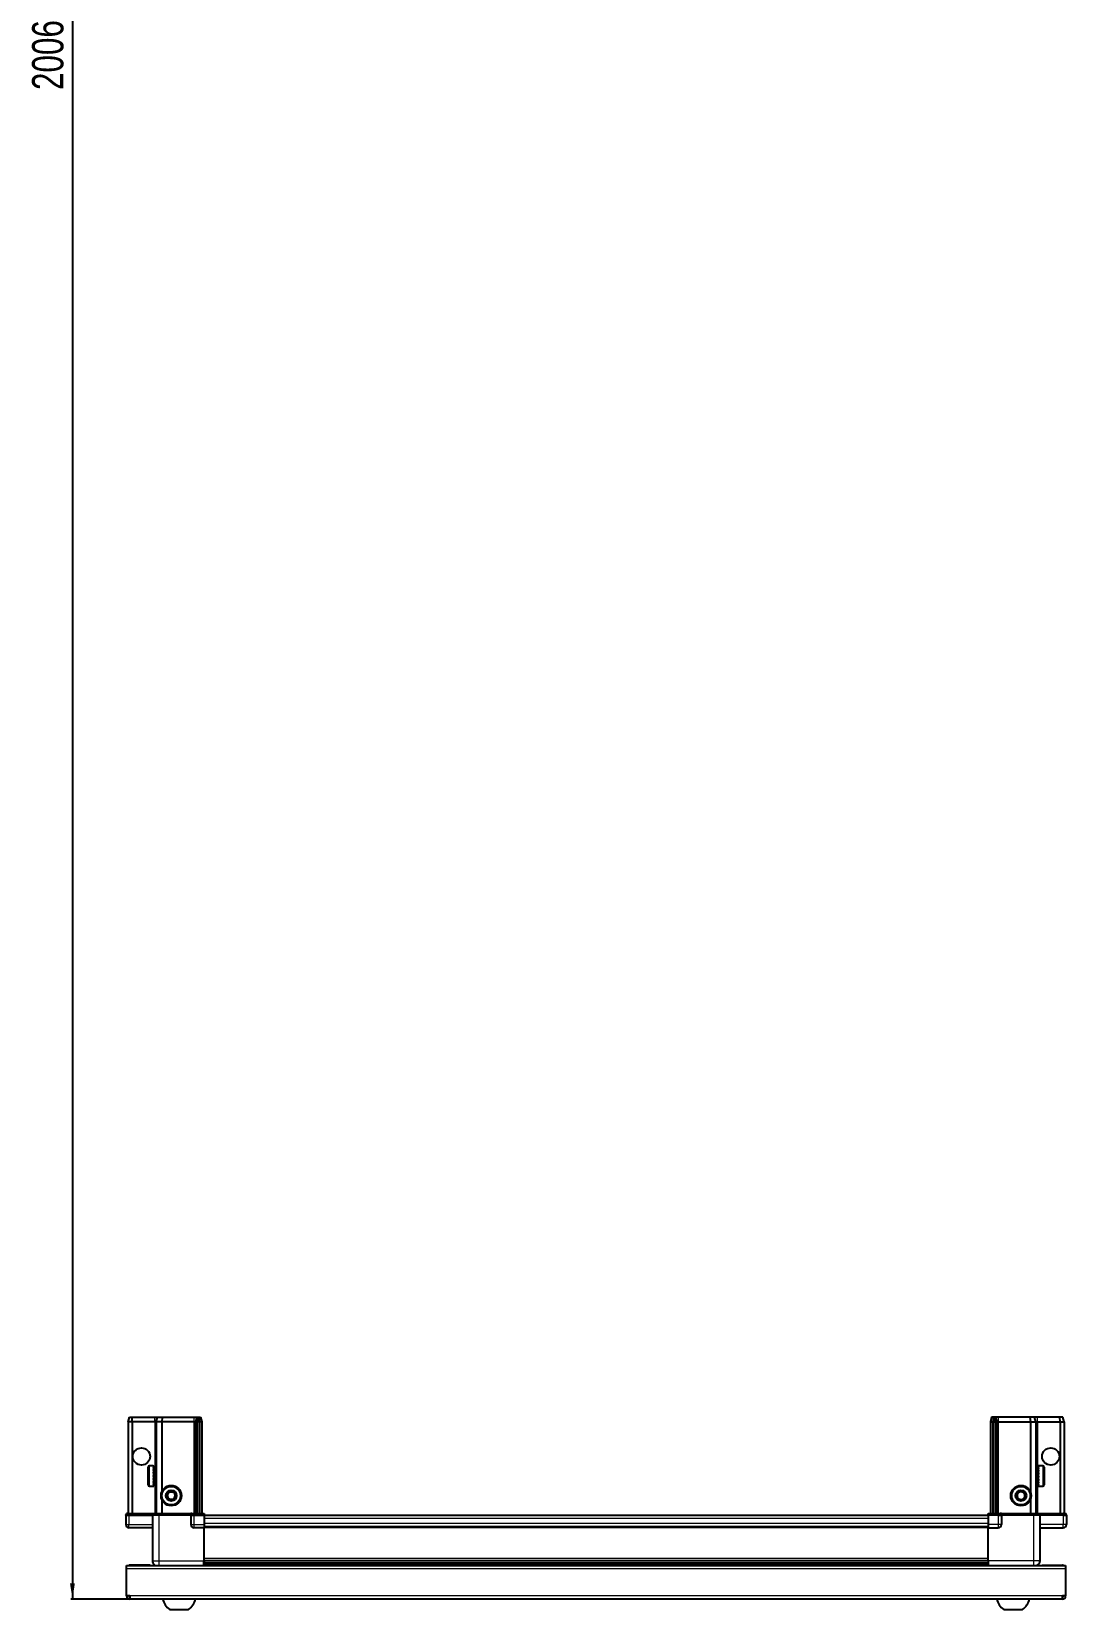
# Model space of a CAD drawing. Header units: millimetres. Extents: x 899 to 4583, y -1108 to 2019.
# Drawn here: x 963 to 1623, y -1108 to -101 of the extents above; entities that cross this region are included whole.
import ezdxf

# ---------------------------------------------------------------- set-up
doc = ezdxf.new("R2010")
doc.units = ezdxf.units.MM
doc.layers.add('FORMAT', color=7, linetype='Continuous')
doc.styles.add('SLDTEXTSTYLE0', font='TXT', dxfattribs={"width": 0.75})
doc.dimstyles.new('SLDDIMSTYLE0', dxfattribs={"dimtxt": 20, "dimasz": 10, "dimexe": 0, "dimexo": 0.0625, "dimgap": 5, "dimtad": 2, "dimdec": 1, "dimrnd": 1e-09, "dimzin": 12, "dimdsep": 46, "dimtxsty": 'SLDTEXTSTYLE0', "dimsah": 1, "dimcen": 0.09, "dimadec": 0, "dimazin": 3, "dimtfac": 1, "dimtofl": 0, "dimtmove": 0, "dimatfit": 3, "dimfxl": 0, "dimfrac": 2, "dimtolj": 1, "dimtzin": 12, "dimarcsym": 0})

# ---------------------------------------------------------------- blocks, each defined once
blk = doc.blocks.new('_D_8')
at = {"layer": 'FORMAT'}
for p, q in [((1108.5, 905.8), (988.5, 905.8)), ((989.5, 905.8), (989.5, -1100.9)), ((1026.1, -1100.9), (988.5, -1100.9))]:
    blk.add_line(p, q, dxfattribs=at)
for points in [[(989.5, 905.8), (987.9, 895.8), (991, 895.8)], [(989.5, -1100.9), (991, -1090.9), (987.9, -1090.9)]]:
    blk.add_solid(points, dxfattribs=at)
at = {"layer": 'FORMAT', "insert": (963.7, -138.2), "char_height": 20, "attachment_point": 1, "rotation": 90, "style": 'SLDTEXTSTYLE0'}
blk.add_mtext('2006,7', dxfattribs=at)

msp = doc.modelspace()

# ---------------------------------------------------------------- linework, layer by layer
at = {"color": 7, "linetype": 'Continuous', "lineweight": 25}
for p, q in [((1024.97, -987.94), (1025.77, -984.94)), ((1025.77, -984.94), (1027.63, -984.94)), ((1027.47, -987.94), (1027.63, -984.94)), ((1027.63, -984.94), (1041.97, -984.94)), ((1041.97, -984.94), (1043.77, -984.94)), ((1042.97, -987.94), (1043.77, -984.94)), ((1043.77, -984.94), (1046.8, -984.94)), ((1046.8, -984.94), (1046.47, -987.94)), ((1046.8, -984.94), (1066.97, -984.94)), ((1066.97, -984.94), (1068.77, -984.94)), ((1068.77, -984.94), (1067.97, -987.94)), ((1068.77, -984.94), (1069.51, -984.94)), ((1069.51, -984.94), (1068.97, -987.94)), ((1069.51, -984.94), (1070.02, -984.94)), ((1070.02, -984.94), (1070.47, -987.94)), ((1070.02, -984.94), (1071.17, -984.94)), ((1071.17, -984.94), (1071.97, -987.94)), ((1575.77, -984.94), (1574.97, -987.94)), ((1576.93, -984.94), (1575.77, -984.94)), ((1576.93, -984.94), (1576.47, -987.94)), ((1577.43, -984.94), (1576.93, -984.94)), ((1577.43, -984.94), (1577.97, -987.94)), ((1578.17, -984.94), (1577.43, -984.94)), ((1578.17, -984.94), (1578.97, -987.94)), ((1579.97, -984.94), (1578.17, -984.94)), ((1600.14, -984.94), (1579.97, -984.94)), ((1600.14, -984.94), (1600.47, -987.94)), ((1603.17, -984.94), (1600.14, -984.94)), ((1603.97, -987.94), (1603.17, -984.94)), ((1604.97, -984.94), (1603.17, -984.94)), ((1619.32, -984.94), (1604.97, -984.94)), ((1619.47, -987.94), (1619.32, -984.94)), ((1621.17, -984.94), (1619.32, -984.94)), ((1621.97, -987.94), (1621.17, -984.94)), ((1027.47, -987.94), (1024.97, -987.94)), ((1024.97, -987.94), (1024.97, -1046.24)), ((1027.47, -987.94), (1027.47, -1046.24)), ((1041.97, -987.94), (1027.47, -987.94)), ((1042.97, -987.94), (1041.97, -987.94)), ((1042.97, -987.94), (1042.97, -1046.24)), ((1046.47, -987.94), (1042.97, -987.94)), ((1066.97, -987.94), (1046.47, -987.94)), ((1046.47, -987.94), (1046.47, -1032.44)), ((1067.97, -987.94), (1066.97, -987.94)), ((1067.97, -987.94), (1067.97, -1046.24)), ((1068.97, -987.94), (1067.97, -987.94)), ((1068.97, -987.94), (1068.97, -1046.24)), ((1070.47, -987.94), (1068.97, -987.94)), ((1070.47, -987.94), (1070.47, -1046.24)), ((1071.97, -987.94), (1070.47, -987.94)), ((1071.97, -987.94), (1071.97, -1046.24)), ((1574.97, -987.94), (1576.47, -987.94)), ((1574.97, -987.94), (1574.97, -1046.24)), ((1576.47, -987.94), (1577.97, -987.94)), ((1576.47, -987.94), (1576.47, -1046.24)), ((1577.97, -987.94), (1577.97, -1046.24)), ((1577.97, -987.94), (1578.97, -987.94)), ((1578.97, -987.94), (1578.97, -1046.24)), ((1578.97, -987.94), (1579.97, -987.94)), ((1579.97, -987.94), (1600.47, -987.94)), ((1600.47, -987.94), (1600.47, -1032.44)), ((1600.47, -987.94), (1603.97, -987.94)), ((1603.97, -987.94), (1603.97, -1046.24)), ((1603.97, -987.94), (1604.97, -987.94)), ((1604.97, -987.94), (1619.47, -987.94)), ((1619.47, -987.94), (1621.97, -987.94)), ((1619.47, -987.94), (1619.47, -1046.24)), ((1621.97, -987.94), (1621.97, -1046.24)), ((1040.97, -1015.94), (1038.57, -1015.94)), ((1040.97, -1015.94), (1040.97, -1015.95)), ((1040.97, -1015.95), (1041.47, -1015.95)), ((1040.97, -1016.13), (1041.47, -1016.13)), ((1040.97, -1016.13), (1040.97, -1016.35)), ((1040.97, -1016.35), (1041.47, -1016.35)), ((1041.47, -1016.13), (1041.47, -1015.95)), ((1041.47, -1016.35), (1041.47, -1016.13)), ((1041.47, -1016.93), (1041.47, -1016.35)), ((1608.37, -1015.94), (1605.47, -1015.94)), ((1605.97, -1015.94), (1605.47, -1015.94)), ((1605.47, -1015.94), (1605.47, -1015.99)), ((1605.47, -1015.99), (1605.47, -1016.27)), ((1605.97, -1015.99), (1605.47, -1015.99)), ((1605.97, -1016.27), (1605.47, -1016.27)), ((1605.47, -1016.27), (1605.47, -1016.55)), ((1605.97, -1016.55), (1605.47, -1016.55)), ((1605.47, -1016.55), (1605.47, -1017.21)), ((1605.97, -1015.99), (1605.97, -1015.94)), ((1605.97, -1016.55), (1605.97, -1016.27)), ((1037.77, -1028.14), (1037.77, -1016.74)), ((1040.97, -1016.93), (1041.47, -1016.93)), ((1040.97, -1016.93), (1040.97, -1017.35)), ((1040.97, -1017.35), (1041.47, -1017.35)), ((1040.97, -1018.26), (1041.47, -1018.26)), ((1040.97, -1018.26), (1040.97, -1018.85)), ((1040.97, -1018.85), (1041.47, -1018.85)), ((1040.97, -1020), (1041.47, -1020)), ((1040.97, -1020), (1040.97, -1020.7)), ((1040.97, -1020.7), (1041.47, -1020.7)), ((1040.97, -1021.99), (1041.47, -1021.99)), ((1040.97, -1021.99), (1040.97, -1022.72)), ((1040.97, -1022.13), (1041.47, -1022.13)), ((1040.97, -1022.63), (1041.47, -1022.63)), ((1040.97, -1022.72), (1041.47, -1022.72)), ((1040.97, -1024.01), (1041.47, -1024.01)), ((1040.97, -1024.01), (1040.97, -1024.72)), ((1040.97, -1024.72), (1041.47, -1024.72)), ((1040.97, -1025.88), (1041.47, -1025.88)), ((1040.97, -1025.88), (1040.97, -1026.49)), ((1040.97, -1026.49), (1041.47, -1026.49)), ((1041.47, -1017.35), (1041.47, -1016.93)), ((1041.47, -1018.26), (1041.47, -1017.35)), ((1041.57, -1018.04), (1041.47, -1018.04)), ((1041.47, -1018.85), (1041.47, -1018.26)), ((1041.47, -1020), (1041.47, -1018.85)), ((1041.47, -1020.7), (1041.47, -1020)), ((1041.47, -1021.99), (1041.47, -1020.7)), ((1041.47, -1022.13), (1041.47, -1021.99)), ((1041.47, -1022.72), (1041.47, -1022.63)), ((1041.47, -1024.01), (1041.47, -1022.72)), ((1041.47, -1024.72), (1041.47, -1024.01)), ((1041.47, -1025.88), (1041.47, -1024.72)), ((1041.47, -1026.49), (1041.47, -1025.88)), ((1041.47, -1027.42), (1041.47, -1026.49)), ((1041.57, -1026.84), (1041.57, -1018.04)), ((1042.45, -1019.13), (1041.97, -1018.44)), ((1041.97, -1026.44), (1041.97, -1018.44)), ((1041.97, -1026.44), (1042.45, -1025.75)), ((1042.94, -1018.44), (1042.45, -1019.13)), ((1042.45, -1025.75), (1042.45, -1019.13)), ((1042.45, -1025.75), (1042.94, -1026.44)), ((1042.97, -1018.44), (1042.94, -1018.44)), ((1042.94, -1026.44), (1042.94, -1018.44)), ((1042.94, -1026.44), (1042.97, -1026.44)), ((1604, -1018.44), (1603.97, -1018.44)), ((1603.97, -1026.44), (1604, -1026.44)), ((1604.49, -1019.13), (1604, -1018.44)), ((1604, -1018.44), (1604, -1026.44)), ((1604, -1026.44), (1604.49, -1025.75)), ((1604.97, -1018.44), (1604.49, -1019.13)), ((1604.49, -1019.13), (1604.49, -1025.75)), ((1604.49, -1025.75), (1604.97, -1026.44)), ((1604.97, -1018.44), (1604.97, -1026.44)), ((1605.47, -1018.04), (1605.37, -1018.04)), ((1605.37, -1018.04), (1605.37, -1026.84)), ((1605.97, -1017.21), (1605.47, -1017.21)), ((1605.47, -1017.21), (1605.47, -1017.68)), ((1605.47, -1017.68), (1605.47, -1018.66)), ((1605.97, -1017.68), (1605.47, -1017.68)), ((1605.97, -1018.66), (1605.47, -1018.66)), ((1605.47, -1018.66), (1605.47, -1019.28)), ((1605.47, -1019.28), (1605.47, -1020.48)), ((1605.97, -1019.28), (1605.47, -1019.28)), ((1605.97, -1020.48), (1605.47, -1020.48)), ((1605.47, -1020.48), (1605.47, -1021.11)), ((1605.97, -1021.11), (1605.47, -1021.11)), ((1605.47, -1021.19), (1605.47, -1022.49)), ((1605.97, -1021.19), (1605.47, -1021.19)), ((1605.97, -1022.49), (1605.47, -1022.49)), ((1605.97, -1022.97), (1605.47, -1022.97)), ((1605.47, -1022.97), (1605.47, -1023.23)), ((1605.47, -1023.23), (1605.47, -1024.5)), ((1605.97, -1023.23), (1605.47, -1023.23)), ((1605.97, -1024.5), (1605.47, -1024.5)), ((1605.47, -1024.5), (1605.47, -1025.18)), ((1605.47, -1025.18), (1605.47, -1026.3)), ((1605.97, -1025.18), (1605.47, -1025.18)), ((1605.97, -1026.3), (1605.47, -1026.3)), ((1605.47, -1026.3), (1605.47, -1026.87)), ((1605.97, -1017.68), (1605.97, -1017.21)), ((1605.97, -1019.28), (1605.97, -1018.66)), ((1605.97, -1021.19), (1605.97, -1020.48)), ((1605.97, -1023.23), (1605.97, -1022.49)), ((1605.97, -1025.18), (1605.97, -1024.5)), ((1605.97, -1026.87), (1605.97, -1026.3)), ((1609.17, -1016.74), (1609.17, -1028.14)), ((1038.57, -1028.94), (1040.97, -1028.94)), ((1040.97, -1027.42), (1041.47, -1027.42)), ((1040.97, -1027.42), (1040.97, -1027.86)), ((1040.97, -1027.86), (1041.47, -1027.86)), ((1040.97, -1028.47), (1041.47, -1028.47)), ((1040.97, -1028.47), (1040.97, -1028.7)), ((1040.97, -1028.7), (1041.47, -1028.7)), ((1040.97, -1028.92), (1041.47, -1028.92)), ((1040.97, -1028.92), (1040.97, -1028.94)), ((1040.97, -1028.93), (1041.47, -1028.93)), ((1041.47, -1026.84), (1041.57, -1026.84)), ((1041.47, -1027.86), (1041.47, -1027.42)), ((1041.47, -1028.47), (1041.47, -1027.86)), ((1041.47, -1028.7), (1041.47, -1028.47)), ((1041.47, -1028.92), (1041.47, -1028.7)), ((1041.47, -1028.93), (1041.47, -1028.92)), ((1605.37, -1026.84), (1605.47, -1026.84)), ((1605.47, -1026.87), (1605.47, -1027.73)), ((1605.97, -1026.87), (1605.47, -1026.87)), ((1605.97, -1027.73), (1605.47, -1027.73)), ((1605.47, -1027.73), (1605.47, -1028.12)), ((1605.47, -1028.12), (1605.47, -1028.64)), ((1605.97, -1028.12), (1605.47, -1028.12)), ((1605.97, -1028.64), (1605.47, -1028.64)), ((1605.47, -1028.64), (1605.47, -1028.82)), ((1605.47, -1028.82), (1605.47, -1028.94)), ((1605.97, -1028.82), (1605.47, -1028.82)), ((1605.47, -1028.94), (1608.37, -1028.94)), ((1605.97, -1028.12), (1605.97, -1027.73)), ((1605.97, -1028.82), (1605.97, -1028.64)), ((1023.97, -1046.24), (1023.47, -1047.11)), ((1025.47, -1046.24), (1023.97, -1046.24)), ((1025.47, -1046.24), (1040.27, -1046.24)), ((1040.27, -1046.24), (1040.47, -1046.24)), ((1040.47, -1047.44), (1040.47, -1046.24)), ((1040.47, -1046.24), (1044.47, -1046.24)), ((1044.47, -1046.24), (1064.77, -1046.24)), ((1046.47, -1037.44), (1046.47, -1046.24)), ((1064.77, -1046.24), (1064.97, -1046.24)), ((1064.97, -1047.44), (1064.97, -1046.24)), ((1065.65, -1046.24), (1064.97, -1046.24)), ((1065.65, -1046.24), (1073.47, -1046.24)), ((1073.47, -1046.24), (1073.47, -1047.11)), ((1573.47, -1046.24), (1581.29, -1046.24)), ((1573.47, -1047.11), (1573.47, -1046.24)), ((1581.97, -1046.24), (1581.29, -1046.24)), ((1581.97, -1047.44), (1581.97, -1046.24)), ((1581.97, -1046.24), (1582.17, -1046.24)), ((1582.17, -1046.24), (1602.47, -1046.24)), ((1600.47, -1037.44), (1600.47, -1046.24)), ((1602.47, -1046.24), (1606.47, -1046.24)), ((1606.47, -1047.44), (1606.47, -1046.24)), ((1606.47, -1046.24), (1606.67, -1046.24)), ((1606.67, -1046.24), (1621.47, -1046.24)), ((1622.97, -1046.24), (1621.47, -1046.24)), ((1623.47, -1047.11), (1622.97, -1046.24)), ((1623.47, -1047.11), (1622.97, -1046.24)), ((1023.47, -1047.44), (1023.47, -1047.11)), ((1023.47, -1047.44), (1025.47, -1047.44)), ((1023.47, -1047.44), (1023.47, -1053.44)), ((1040.27, -1047.44), (1025.47, -1047.44)), ((1025.47, -1047.44), (1040.27, -1047.44)), ((1040.47, -1055.44), (1025.47, -1055.44)), ((1040.47, -1047.44), (1040.27, -1047.44)), ((1044.47, -1047.44), (1040.47, -1047.44)), ((1040.47, -1047.44), (1040.47, -1076.44)), ((1064.77, -1047.44), (1044.47, -1047.44)), ((1064.97, -1047.44), (1064.77, -1047.44)), ((1064.97, -1047.44), (1066.97, -1047.44)), ((1064.97, -1047.44), (1064.97, -1053.44)), ((1073.47, -1047.11), (1066.97, -1047.11)), ((1073.47, -1047.44), (1066.97, -1047.44)), ((1066.97, -1047.44), (1073.47, -1047.44)), ((1073.47, -1055.44), (1066.97, -1055.44)), ((1073.47, -1047.11), (1073.47, -1047.11)), ((1073.47, -1047.44), (1073.47, -1047.11)), ((1073.47, -1047.44), (1073.47, -1047.44)), ((1073.47, -1047.44), (1073.47, -1053.44)), ((1573.47, -1047.59), (1073.47, -1047.59)), ((1073.47, -1053.44), (1073.47, -1055.44)), ((1573.47, -1054.79), (1073.47, -1054.79)), ((1073.47, -1076.44), (1073.47, -1055.44)), ((1573.47, -1047.44), (1573.47, -1047.11)), ((1579.97, -1047.11), (1573.47, -1047.11)), ((1579.97, -1047.44), (1573.47, -1047.44)), ((1573.47, -1047.44), (1573.47, -1053.44)), ((1573.47, -1053.44), (1573.47, -1055.44)), ((1573.47, -1055.44), (1579.97, -1055.44)), ((1573.47, -1076.44), (1573.47, -1055.44)), ((1579.97, -1047.44), (1581.97, -1047.44)), ((1581.97, -1047.44), (1579.97, -1047.44)), ((1582.17, -1047.44), (1581.97, -1047.44)), ((1581.97, -1047.44), (1581.97, -1053.44)), ((1602.47, -1047.44), (1582.17, -1047.44)), ((1606.47, -1047.44), (1602.47, -1047.44)), ((1606.67, -1047.44), (1606.47, -1047.44)), ((1606.47, -1047.44), (1606.47, -1076.44)), ((1606.47, -1055.44), (1621.47, -1055.44)), ((1621.47, -1047.44), (1606.67, -1047.44)), ((1621.47, -1047.44), (1623.47, -1047.44)), ((1623.47, -1047.44), (1623.47, -1047.11)), ((1623.47, -1047.44), (1623.47, -1047.11)), ((1623.47, -1047.44), (1623.47, -1047.44)), ((1623.47, -1047.44), (1623.47, -1053.44)), ((1073.32, -1079.44), (1073.32, -1076.44)), ((1023.97, -1079.44), (1622.97, -1079.44)), ((1023.97, -1081.54), (1023.97, -1079.44)), ((1023.97, -1098.84), (1023.97, -1081.54)), ((1038.97, -1079.34), (1026.07, -1079.34)), ((1038.97, -1079.34), (1038.97, -1079.44)), ((1073.47, -1077.46), (1573.47, -1077.46)), ((1073.47, -1077.5), (1573.47, -1077.5)), ((1097.35, -1079.29), (1073.47, -1079.29)), ((1091.97, -1079.44), (1091.97, -1079.29)), ((1092.01, -1079.44), (1092.01, -1079.29)), ((1092.28, -1079.44), (1092.28, -1079.29)), ((1092.54, -1079.44), (1092.54, -1079.29)), ((1093.19, -1079.44), (1093.19, -1079.29)), ((1093.66, -1079.44), (1093.66, -1079.29)), ((1094.62, -1079.44), (1094.62, -1079.29)), ((1095.24, -1079.44), (1095.24, -1079.29)), ((1096.43, -1079.44), (1096.43, -1079.29)), ((1097.09, -1079.44), (1097.09, -1079.29)), ((1097.14, -1079.44), (1097.14, -1079.29)), ((1098.44, -1079.29), (1097.35, -1079.29)), ((1099.17, -1079.29), (1098.44, -1079.29)), ((1098.44, -1079.44), (1098.44, -1079.29)), ((1098.44, -1079.29), (1098.44, -1079.29)), ((1098.45, -1079.44), (1098.45, -1079.29)), ((1098.95, -1079.44), (1098.95, -1079.29)), ((1099.17, -1079.44), (1099.17, -1079.29)), ((1099.59, -1079.29), (1099.17, -1079.29)), ((1099.17, -1079.29), (1099.17, -1079.29)), ((1547.35, -1079.29), (1099.59, -1079.29)), ((1100.45, -1079.44), (1100.45, -1079.29)), ((1101.14, -1079.44), (1101.14, -1079.29)), ((1102.26, -1079.44), (1102.26, -1079.29)), ((1102.84, -1079.44), (1102.84, -1079.29)), ((1103.71, -1079.44), (1103.71, -1079.29)), ((1104.11, -1079.44), (1104.11, -1079.29)), ((1104.64, -1079.44), (1104.64, -1079.29)), ((1104.83, -1079.44), (1104.83, -1079.29)), ((1104.97, -1079.44), (1104.97, -1079.29)), ((1541.97, -1079.44), (1541.97, -1079.29)), ((1542.14, -1079.44), (1542.14, -1079.29)), ((1542.35, -1079.44), (1542.35, -1079.29)), ((1542.91, -1079.44), (1542.91, -1079.29)), ((1543.33, -1079.44), (1543.33, -1079.29)), ((1544.23, -1079.44), (1544.23, -1079.29)), ((1544.82, -1079.44), (1544.82, -1079.29)), ((1545.96, -1079.44), (1545.96, -1079.29)), ((1546.66, -1079.44), (1546.66, -1079.29)), ((1547.93, -1079.29), (1547.35, -1079.29)), ((1547.93, -1079.44), (1547.93, -1079.29)), ((1547.94, -1079.29), (1547.93, -1079.29)), ((1548.67, -1079.29), (1547.94, -1079.29)), ((1548.11, -1079.44), (1548.11, -1079.29)), ((1548.61, -1079.44), (1548.61, -1079.29)), ((1548.67, -1079.44), (1548.67, -1079.29)), ((1549.59, -1079.29), (1548.67, -1079.29)), ((1548.67, -1079.29), (1548.67, -1079.29)), ((1573.47, -1079.29), (1549.59, -1079.29)), ((1549.96, -1079.44), (1549.96, -1079.29)), ((1550.67, -1079.44), (1550.67, -1079.29)), ((1551.84, -1079.44), (1551.84, -1079.29)), ((1552.45, -1079.44), (1552.45, -1079.29)), ((1553.4, -1079.44), (1553.4, -1079.29)), ((1553.85, -1079.44), (1553.85, -1079.29)), ((1554.47, -1079.44), (1554.47, -1079.29)), ((1554.71, -1079.44), (1554.71, -1079.29)), ((1554.95, -1079.44), (1554.95, -1079.29)), ((1554.97, -1079.44), (1554.97, -1079.29)), ((1607.97, -1079.34), (1620.87, -1079.34)), ((1607.97, -1079.34), (1607.97, -1079.44)), ((1622.97, -1079.44), (1622.97, -1081.54)), ((1622.97, -1081.54), (1622.97, -1098.84)), ((1026.07, -1098.84), (1023.97, -1098.84)), ((1026.07, -1098.84), (1026.07, -1100.94)), ((1620.87, -1100.94), (1026.07, -1100.94)), ((1622.97, -1098.84), (1620.87, -1098.84)), ((1620.87, -1100.94), (1620.87, -1098.84)), ((1051.47, -1107.54), (1063.47, -1107.54)), ((1583.47, -1107.54), (1595.47, -1107.54))]:
    msp.add_line(p, q, dxfattribs=at)
at = {"color": 8, "linetype": 'Continuous', "lineweight": 18}
for p, q in [((1041.97, -987.94), (1041.97, -984.94)), ((1066.97, -984.94), (1066.97, -987.94)), ((1579.97, -984.94), (1579.97, -987.94)), ((1604.97, -987.94), (1604.97, -984.94)), ((1041.97, -987.94), (1041.97, -1018.44)), ((1066.97, -987.94), (1066.97, -1046.24)), ((1579.97, -987.94), (1579.97, -1046.24)), ((1604.97, -987.94), (1604.97, -1018.44)), ((1038.57, -1028.94), (1038.57, -1015.94)), ((1608.37, -1015.94), (1608.37, -1028.94)), ((1041.97, -1026.44), (1041.97, -1046.24)), ((1604.97, -1026.44), (1604.97, -1046.24)), ((1025.47, -1047.44), (1025.47, -1046.24)), ((1040.27, -1047.44), (1040.27, -1046.24)), ((1044.47, -1047.44), (1044.47, -1046.24)), ((1064.77, -1047.44), (1064.77, -1046.24)), ((1582.17, -1046.24), (1582.17, -1047.44)), ((1602.47, -1047.44), (1602.47, -1046.24)), ((1606.67, -1046.24), (1606.67, -1047.44)), ((1621.47, -1047.44), (1621.47, -1046.24)), ((1023.47, -1053.44), (1025.47, -1053.44)), ((1025.47, -1047.44), (1025.47, -1053.44)), ((1025.47, -1053.44), (1040.47, -1053.44)), ((1025.47, -1055.44), (1025.47, -1053.44)), ((1044.47, -1047.44), (1044.47, -1076.44)), ((1064.97, -1053.44), (1066.97, -1053.44)), ((1066.97, -1047.44), (1066.97, -1047.11)), ((1066.97, -1047.44), (1066.97, -1053.44)), ((1066.97, -1053.44), (1073.47, -1053.44)), ((1066.97, -1053.44), (1066.97, -1055.44)), ((1073.47, -1047.44), (1073.47, -1047.11)), ((1573.47, -1049.59), (1073.47, -1049.59)), ((1573.47, -1052.79), (1073.47, -1052.79)), ((1573.47, -1055.44), (1073.47, -1055.44)), ((1579.97, -1053.44), (1573.47, -1053.44)), ((1579.97, -1047.44), (1579.97, -1047.11)), ((1579.97, -1047.44), (1579.97, -1053.44)), ((1581.97, -1053.44), (1579.97, -1053.44)), ((1579.97, -1053.44), (1579.97, -1055.44)), ((1602.47, -1047.44), (1602.47, -1076.44)), ((1621.47, -1053.44), (1606.47, -1053.44)), ((1621.47, -1047.44), (1621.47, -1053.44)), ((1621.47, -1055.44), (1621.47, -1053.44)), ((1623.47, -1053.44), (1621.47, -1053.44)), ((1044.47, -1076.44), (1073.47, -1076.44)), ((1073.47, -1074.84), (1573.47, -1074.84)), ((1573.47, -1076.26), (1073.47, -1076.26)), ((1602.47, -1076.44), (1573.47, -1076.44)), ((1622.97, -1081.54), (1023.97, -1081.54)), ((1026.07, -1079.44), (1026.07, -1079.34)), ((1073.47, -1078.7), (1573.47, -1078.7)), ((1620.87, -1079.44), (1620.87, -1079.34)), ((1620.87, -1098.84), (1026.07, -1098.84))]:
    msp.add_line(p, q, dxfattribs=at)
at = {"color": 7, "linetype": 'Continuous', "lineweight": 25, "flags": 128}
for points in [[(1026.07, -1079.34), (1025.66, -1079.38), (1025.43, -1079.44)], [(1621.51, -1079.44), (1621.28, -1079.38), (1620.87, -1079.34)]]:
    msp.add_lwpolyline(points, dxfattribs=at)
at = {"color": 7, "linetype": 'Continuous', "lineweight": 25}
for centre, radius in [((1033.47, -1009.94), 5.5), ((1613.47, -1009.94), 5.5), ((1052.47, -1034.94), 6.5), ((1052.47, -1034.94), 3.46), ((1594.47, -1034.94), 6.5), ((1594.47, -1034.94), 3.46)]:
    msp.add_circle(centre, radius, dxfattribs=at)
at = {"color": 8, "linetype": 'Continuous', "lineweight": 18}
for centre in [(1052.47, -1034.94), (1594.47, -1034.94)]:
    msp.add_circle(centre, 5.7, dxfattribs=at)
at = {"color": 7, "linetype": 'Continuous', "lineweight": 25}
for centre, radius, start, end in [((1038.57, -1016.74), 0.8, 90, 180), ((1608.37, -1016.74), 0.8, 360, 90), ((1041.97, -1018.04), 0.4, 180, 270), ((1041.97, -1026.84), 0.4, 90, 180), ((1604.97, -1018.04), 0.4, 270, 0), ((1604.97, -1026.84), 0.4, 360, 90), ((1038.57, -1028.14), 0.8, 180, 270), ((1052.47, -1034.94), 2.5, 147.37605, 207.37605), ((1052.47, -1034.94), 2.5, 207.37605, 267.37605), ((1052.47, -1034.94), 2.5, 87.37605, 147.37605), ((1052.47, -1034.94), 2.5, 267.37605, 327.37605), ((1052.47, -1034.94), 2.5, 27.37605, 87.37605), ((1052.47, -1034.94), 2.5, 327.37605, 27.37605), ((1594.47, -1034.94), 2.5, 134.67671, 194.67671), ((1594.47, -1034.94), 2.5, 194.67671, 254.67671), ((1594.47, -1034.94), 2.5, 74.67671, 134.67671), ((1594.47, -1034.94), 2.5, 254.67671, 314.67671), ((1594.47, -1034.94), 2.5, 14.67671, 74.67671), ((1594.47, -1034.94), 2.5, 314.67671, 14.67671), ((1608.37, -1028.14), 0.8, 270, 0), ((1025.47, -1053.44), 2, 180, 270), ((1066.97, -1053.44), 2, 180, 270), ((1579.97, -1053.44), 2, 270, 0), ((1621.47, -1053.44), 2, 270, 0), ((1026.07, -1098.84), 2.1, 180, 270), ((1026.07, -1098.84), 0.6, 180, 270), ((1058.5, -1097.92), 11.91, 194.70035, 233.8734), ((1056.45, -1097.92), 11.91, 306.1266, 345.29965), ((1590.5, -1097.92), 11.91, 194.70035, 233.8734), ((1588.45, -1097.92), 11.91, 306.1266, 345.29965), ((1620.87, -1098.84), 0.6, 270, 0), ((1620.87, -1098.84), 2.1, 270, 0)]:
    msp.add_arc(centre, radius, start, end, dxfattribs=at)
for centre, start_param, end_param in [((1066.97, -1043.64), 2.4188584, 3.1415927), ((1579.97, -1043.64), 3.1415927, 3.8643269)]:
    msp.add_ellipse(centre, major_axis=(0, 3.46), ratio=0.5773503, start_param=start_param, end_param=end_param, dxfattribs=at)
for points, knots in [([(1049.59, -1034.81), (1049.86, -1034.37), (1050.39, -1033.56), (1050.9, -1032.75), (1051.14, -1032.38)], [0, 0, 0, 0, 0.5346859, 1, 1, 1, 1]), ([(1050.91, -1037.37), (1050.86, -1037.26), (1050.58, -1036.73), (1050.12, -1035.84), (1049.75, -1035.11), (1049.59, -1034.81)], [0, 0, 0, 0, 0.1331247, 0.6370994, 1, 1, 1, 1]), ([(1051.14, -1032.38), (1051.66, -1032.4), (1052.62, -1032.44), (1053.58, -1032.49), (1054.03, -1032.51)], [0, 0, 0, 0, 0.5346859, 1, 1, 1, 1]), ([(1055.35, -1035.07), (1055.08, -1035.51), (1054.56, -1036.32), (1054.04, -1037.13), (1053.8, -1037.5)], [0, 0, 0, 0, 0.5346859, 1, 1, 1, 1]), ([(1054.03, -1032.51), (1054.19, -1032.81), (1054.56, -1033.55), (1055.02, -1034.43), (1055.3, -1034.96), (1055.35, -1035.07)], [0, 0, 0, 0, 0.3629006, 0.8668753, 1, 1, 1, 1]), ([(1591.69, -1034.18), (1592.05, -1033.81), (1592.74, -1033.14), (1593.42, -1032.46), (1593.74, -1032.15)], [0, 0, 0, 0, 0.53468586, 1, 1, 1, 1]), ([(1592.42, -1036.97), (1592.33, -1036.64), (1592.12, -1035.84), (1591.87, -1034.88), (1591.72, -1034.3), (1591.69, -1034.18)], [0, 0, 0, 0, 0.3629006, 0.8668753, 1, 1, 1, 1]), ([(1593.74, -1032.15), (1594.24, -1032.28), (1595.17, -1032.54), (1596.09, -1032.79), (1596.52, -1032.91)], [0, 0, 0, 0, 0.5346859, 1, 1, 1, 1]), ([(1597.25, -1035.7), (1596.89, -1036.07), (1596.2, -1036.74), (1595.52, -1037.42), (1595.2, -1037.73)], [0, 0, 0, 0, 0.5346859, 1, 1, 1, 1]), ([(1596.52, -1032.91), (1596.56, -1033.03), (1596.71, -1033.61), (1596.96, -1034.57), (1597.17, -1035.37), (1597.25, -1035.7)], [0, 0, 0, 0, 0.1331247, 0.6370994, 1, 1, 1, 1]), ([(1053.8, -1037.5), (1053.28, -1037.48), (1052.32, -1037.44), (1051.36, -1037.39), (1050.91, -1037.37)], [0, 0, 0, 0, 0.53468586, 1, 1, 1, 1]), ([(1595.2, -1037.73), (1594.7, -1037.6), (1593.77, -1037.34), (1592.85, -1037.09), (1592.42, -1036.97)], [0, 0, 0, 0, 0.5346859, 1, 1, 1, 1]), ([(1040.47, -1076.44), (1040.52, -1076.88), (1040.59, -1077.56), (1041.02, -1078.37), (1041.48, -1078.93), (1041.88, -1079.29), (1042.15, -1079.42), (1042.19, -1079.44)], [0, 0, 0, 0, 0.3630185, 0.5584377, 0.7580039, 0.9575702, 1, 1, 1, 1]), ([(1073.47, -1076.44), (1073.47, -1076.84), (1073.47, -1077.63), (1073.47, -1078.64), (1073.47, -1079.27), (1073.47, -1079.43), (1073.47, -1079.44)], [0, 0, 0, 0, 0.3255201, 0.6510403, 0.9765604, 1, 1, 1, 1]), ([(1573.47, -1076.44), (1573.47, -1076.84), (1573.47, -1077.63), (1573.47, -1078.64), (1573.47, -1079.27), (1573.47, -1079.43), (1573.47, -1079.44)], [0, 0, 0, 0, 0.32552014, 0.65104028, 0.97656042, 1, 1, 1, 1]), ([(1606.47, -1076.44), (1606.42, -1076.88), (1606.35, -1077.56), (1605.92, -1078.37), (1605.46, -1078.93), (1605.06, -1079.29), (1604.8, -1079.42), (1604.75, -1079.44)], [0, 0, 0, 0, 0.3630185, 0.5584377, 0.7580039, 0.9575702, 1, 1, 1, 1])]:
    msp.add_open_spline(points, degree=3, knots=knots, dxfattribs=at)
at = {"color": 8, "linetype": 'Continuous', "lineweight": 18}
for points in [[(1040.47, -1076.44), (1040.53, -1076.44), (1040.65, -1076.44), (1041.58, -1076.44), (1042.9, -1076.44), (1043.95, -1076.44), (1044.47, -1076.44)], [(1606.47, -1076.44), (1606.41, -1076.44), (1606.29, -1076.44), (1605.37, -1076.44), (1604.04, -1076.44), (1602.99, -1076.44), (1602.47, -1076.44)]]:
    msp.add_open_spline(points, degree=3, dxfattribs=at)
for points in [[(1044.47, -1076.44), (1044.47, -1076.88), (1044.47, -1077.56), (1044.47, -1078.37), (1044.47, -1078.93), (1044.47, -1079.29), (1044.47, -1079.42), (1044.47, -1079.44)], [(1602.47, -1076.44), (1602.47, -1076.88), (1602.47, -1077.56), (1602.47, -1078.37), (1602.47, -1078.93), (1602.47, -1079.29), (1602.47, -1079.42), (1602.47, -1079.44)]]:
    msp.add_open_spline(points, degree=3, knots=[0, 0, 0, 0, 0.3630185, 0.5584377, 0.7580039, 0.9575702, 1, 1, 1, 1], dxfattribs=at)

# ---------------------------------------------------------------- dimensions: what is measured, and where the dimension line sits
at = {"layer": 'FORMAT'}
dim = msp.add_linear_dim(base=(989.47, -1100.94), p1=(1108.47, 905.76), p2=(1026.07, -1100.94), angle=90, dimstyle='SLDDIMSTYLE0', dxfattribs=at)
dim.commit()
dim.dimension.update_dxf_attribs({"geometry": '_D_8', "text_midpoint": (989.47, -97.59), "dimtype": 160})

doc.saveas('drawing.dxf')
